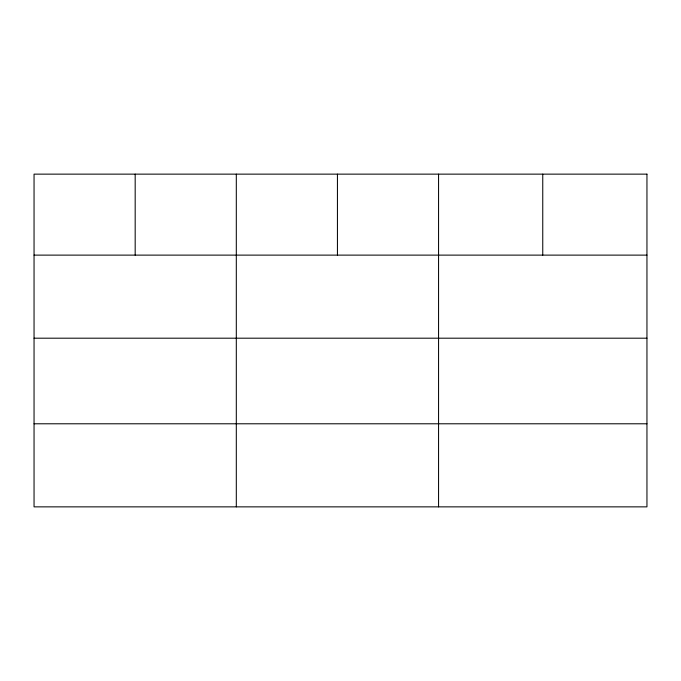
<?xml version="1.0" encoding="UTF-8"?>
<svg xmlns="http://www.w3.org/2000/svg" width="681" height="681" viewBox="0 0 681 681"><rect width="100%" height="100%" fill="white"/><g stroke="black" fill="none" stroke-linecap="round" stroke-linejoin="round"><path stroke-width="1.02" d="M34.05 255.12L646.95 255.12M34.05 338.193L646.95 338.193M34.05 423.786L646.95 423.786M542.757 174.14L542.757 255.12M438.564 174.14L438.564 506.86M337.435 174.14L337.435 255.12M236.307 174.14L236.307 506.86M135.179 174.14L135.179 255.12M646.95 174.14L34.05 174.14L34.05 506.86L646.95 506.86L646.95 174.14"/></g></svg>
